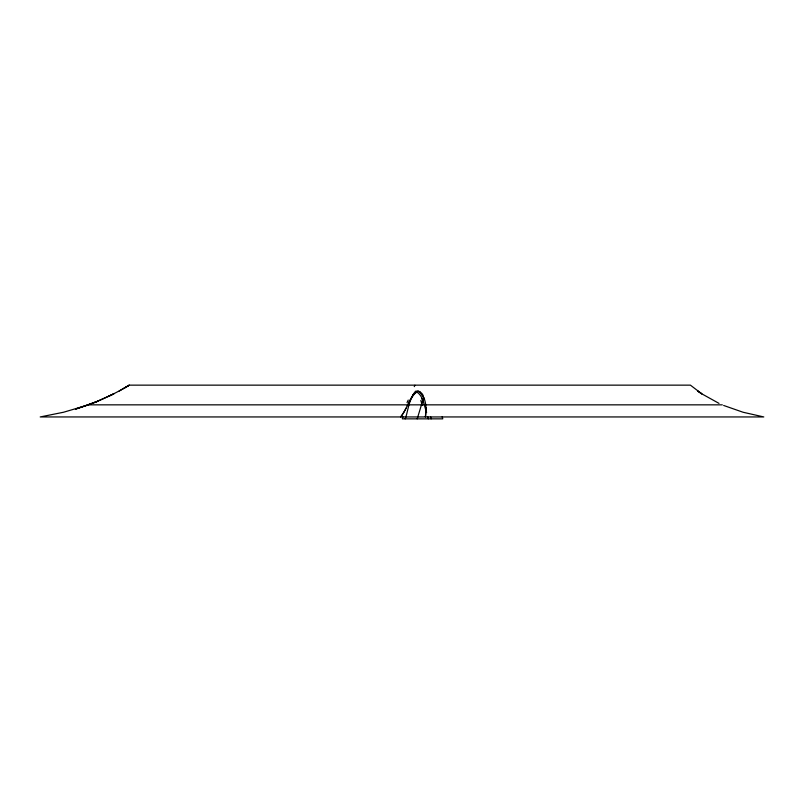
<?xml version="1.0" encoding="UTF-8"?>
<svg xmlns="http://www.w3.org/2000/svg" width="804" height="804" viewBox="0 0 804 804"><rect width="100%" height="100%" fill="white"/><g stroke="black" fill="none" stroke-linecap="round" stroke-linejoin="round"><path stroke-width="1.21" d="M417.206 418.854L423.195 399.136M402.864 416.693L402.332 418.854L442.763 418.854L442.23 416.693M405.236 418.854C408.593 409.839 408.643 396.081 418.18 391.267L419.799 391.699M407.306 405.678L408.563 403.095M407.266 405.759L405.96 408.402M408.412 403.407L413.025 395.025M408.633 402.945L410.382 399.477M405.648 409.005L406.05 408.211M405.739 408.824L404.01 412.05M405.306 409.658L402.462 414.552M411.236 397.91L413.377 394.543M403.688 412.613L400.623 416.944L401.005 416.502M402.151 415.005L401.387 416.03M413.698 394.121L416.713 391.538L419.467 391.628A4.332 3.467 2.7 0 1 419.949 391.92L420.1 392.03M86.601 405.457L98.028 401.176L75.455 409.135C94.279 403.347 112.439 395.367 129.283 385.146L690.415 385.146L701.701 393.779L719.007 403.377M124.138 388.161L129.323 385.146L119.193 391.046M108.48 396.372L113.917 393.779L97.706 401.176M416.522 391.618L417.346 391.337A2.593 2.1 2 0 1 418 391.267M86.49 405.457L63.526 412.251L40.2 416.944L763.8 416.944L743.077 412.251L723.64 405.457M87.998 404.844L722.314 404.844M415.296 391.267C423.216 394.493 423.829 405.357 426.643 412.392M421.417 392.985L423.035 395.146M423.688 397.538L424.2 398.955M427.718 416.693L428.261 418.854M430.582 416.693L431.115 418.854M426.009 407.467L425.416 416.944C426.733 408.663 426.351 396.874 418.914 391.397A2.432 1.97 2 0 0 417.638 391.287A3.206 2.603 2 0 0 416.673 391.548M413.799 393.87A10.462 8.452 1.7 0 1 416.271 391.387M412.924 394.985A24.643 18.713 -7 0 1 413.588 394.071M413.125 395.055A24.643 18.522 -8.4 0 1 413.799 394.161M414.914 385.267A88.269 3.085 -65.9 0 1 414.271 386.634M420.844 400.442A57.054 26.19 50.7 0 1 422.15 405.397M421.859 398.623A50.21 29.286 37.5 0 1 422.984 401.829M422.502 395.638A30.401 21.517 19.6 0 1 423.406 397.568M419.758 392.241A12.633 9.336 13.9 0 1 422.341 395.679M413.266 394.513A12.06 9.759 1.8 0 1 416.251 391.166M408.211 400.08A84.591 11.266 -71.1 0 1 407.045 402.583M701.731 393.779L697.691 391.046L701.701 393.779"/></g></svg>
